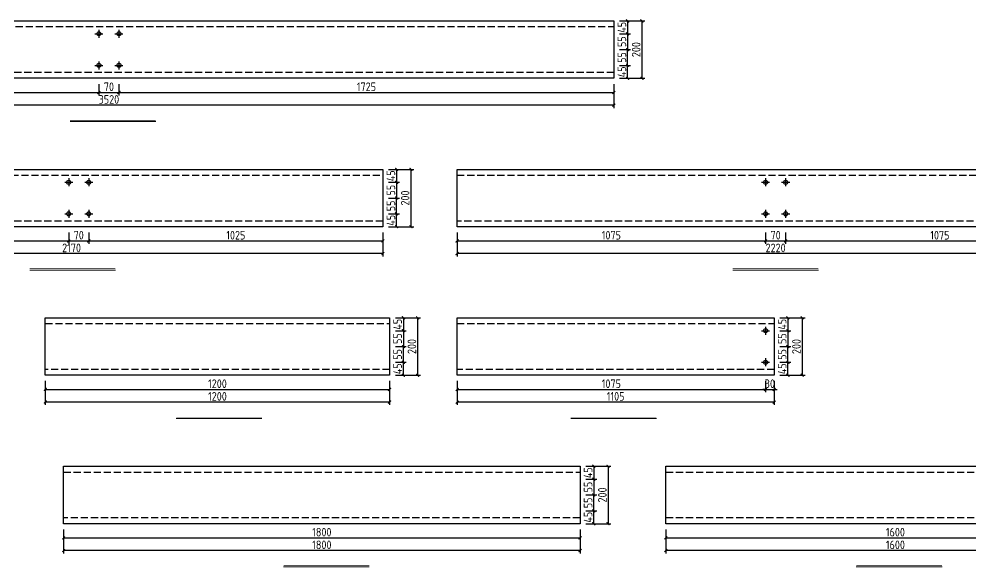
# Model space of a CAD drawing. Extents: x -196983 to 471790, y -783661 to 190401.
# Drawn here: x 56335 to 89513, y -166678 to -147588 of the extents above; entities that cross this region are included whole.
import ezdxf

# ---------------------------------------------------------------- set-up
doc = ezdxf.new("R2010")
doc.units = 0
doc.header["$LTSCALE"] = 1000
doc.header["$MEASUREMENT"] = 0
doc.linetypes.add('DASH', pattern=[0.35, 0.25, -0.1])
doc.layers.add('_TCH_MASK', color=7, linetype='Continuous')
doc.styles.get("Standard").update_dxf_attribs({"font": 'gbenor.shx', "bigfont": 'gbcbig.shx'})
doc.dimstyles.get("Standard").update_dxf_attribs({"dimscale": 100, "dimtxt": 3.5, "dimasz": 1, "dimexe": 2.5, "dimexo": 3, "dimgap": 1.5, "dimtad": 1, "dimdec": 0, "dimzin": 0, "dimdsep": 46, "dimtxsty": 'Standard', "dimblk": 'ARCHTICK', "dimcen": 0.09, "dimadec": 0, "dimazin": 0, "dimtfac": 1, "dimtdec": 0, "dimtix": 1, "dimtmove": 2, "dimatfit": 3, "dimfxl": 1, "dimtolj": 1, "dimtzin": 0, "dimarcsym": 0})

# ---------------------------------------------------------------- blocks, each defined once
blk = doc.blocks.new('_ArchTick')
at = {"color": 0, "linetype": 'ByBlock', "const_width": 0.4}
blk.add_lwpolyline([(-0.5, -0.5), (0.5, 0.5)], dxfattribs=at)
blk = doc.blocks.new('*D410')
at = {"layer": '_TCH_MASK', "color": 0, "lineweight": -2}
for p, q in [((41868, -149853), (41868, -150247)), ((59118, -149853), (59118, -150247)), ((41868, -150147), (59118, -150147))]:
    blk.add_line(p, q, dxfattribs=at)
at = {"layer": 'Defpoints', "color": 0}
for p in [(41868, -149653), (59118, -149653), (59118, -150147)]:
    blk.add_point(p, dxfattribs=at)
at = {"layer": '_TCH_MASK', "color": 0, "lineweight": -2, "xscale": 100, "yscale": 100, "zscale": 100, "rotation": 180}
blk.add_blockref('_ArchTick', (41868, -150147), dxfattribs=at)
at = {"layer": '_TCH_MASK', "color": 0, "lineweight": -2, "xscale": 100, "yscale": 100, "zscale": 100}
blk.add_blockref('_ArchTick', (59118, -150147), dxfattribs=at)
at = {"layer": '_TCH_MASK', "color": 0, "lineweight": 15, "insert": (50493, -149947), "char_height": 300, "attachment_point": 5}
blk.add_mtext('\\A1;1725', dxfattribs=at)
blk = doc.blocks.new('*D411')
at = {"layer": '_TCH_MASK', "color": 0, "lineweight": -2}
for p, q in [((59118, -149853), (59118, -150247)), ((59818, -149853), (59818, -150247)), ((59118, -150147), (59818, -150147))]:
    blk.add_line(p, q, dxfattribs=at)
at = {"layer": 'Defpoints', "color": 0}
for p in [(59118, -149653), (59818, -149653), (59818, -150147)]:
    blk.add_point(p, dxfattribs=at)
at = {"layer": '_TCH_MASK', "color": 0, "lineweight": -2, "xscale": 100, "yscale": 100, "zscale": 100, "rotation": 180}
blk.add_blockref('_ArchTick', (59118, -150147), dxfattribs=at)
at = {"layer": '_TCH_MASK', "color": 0, "lineweight": -2, "xscale": 100, "yscale": 100, "zscale": 100}
blk.add_blockref('_ArchTick', (59818, -150147), dxfattribs=at)
at = {"layer": '_TCH_MASK', "color": 0, "lineweight": 15, "insert": (59468, -149947), "char_height": 300, "attachment_point": 5}
blk.add_mtext('\\A1;70', dxfattribs=at)
blk = doc.blocks.new('*D412')
at = {"layer": '_TCH_MASK', "color": 0, "lineweight": -2}
for p, q in [((59818, -149853), (59818, -150247)), ((77068, -149853), (77068, -150247)), ((59818, -150147), (77068, -150147))]:
    blk.add_line(p, q, dxfattribs=at)
at = {"layer": 'Defpoints', "color": 0}
for p in [(59818, -149653), (77068, -149653), (77068, -150147)]:
    blk.add_point(p, dxfattribs=at)
at = {"layer": '_TCH_MASK', "color": 0, "lineweight": -2, "xscale": 100, "yscale": 100, "zscale": 100, "rotation": 180}
blk.add_blockref('_ArchTick', (59818, -150147), dxfattribs=at)
at = {"layer": '_TCH_MASK', "color": 0, "lineweight": -2, "xscale": 100, "yscale": 100, "zscale": 100}
blk.add_blockref('_ArchTick', (77068, -150147), dxfattribs=at)
at = {"layer": '_TCH_MASK', "color": 0, "lineweight": 15, "insert": (68443, -149947), "char_height": 300, "attachment_point": 5}
blk.add_mtext('\\A1;1725', dxfattribs=at)
blk = doc.blocks.new('*D413')
at = {"layer": '_TCH_MASK', "color": 0, "lineweight": -2}
for p, q in [((41868, -149853), (41868, -150689)), ((77068, -149853), (77068, -150689)), ((77068, -150589), (41868, -150589))]:
    blk.add_line(p, q, dxfattribs=at)
at = {"layer": 'Defpoints', "color": 0}
for p in [(41868, -149653), (77068, -149653), (41868, -150589)]:
    blk.add_point(p, dxfattribs=at)
at = {"layer": '_TCH_MASK', "color": 0, "lineweight": -2, "xscale": 100, "yscale": 100, "zscale": 100, "rotation": 180}
blk.add_blockref('_ArchTick', (41868, -150589), dxfattribs=at)
at = {"layer": '_TCH_MASK', "color": 0, "lineweight": -2, "xscale": 100, "yscale": 100, "zscale": 100}
blk.add_blockref('_ArchTick', (77068, -150589), dxfattribs=at)
at = {"layer": '_TCH_MASK', "color": 0, "lineweight": 15, "insert": (59468, -150389), "char_height": 300, "attachment_point": 5}
blk.add_mtext('\\A1;3520', dxfattribs=at)
blk = doc.blocks.new('*D407')
at = {"layer": '_TCH_MASK', "color": 0, "lineweight": -2}
for p, q in [((77268, -149203), (77646, -149203)), ((77546, -149653), (77546, -149203)), ((77268, -149653), (77646, -149653))]:
    blk.add_line(p, q, dxfattribs=at)
at = {"layer": 'Defpoints', "color": 0}
for p in [(77068, -149203), (77546, -149203), (77068, -149653)]:
    blk.add_point(p, dxfattribs=at)
at = {"layer": '_TCH_MASK', "color": 0, "lineweight": -2, "xscale": 100, "yscale": 100, "zscale": 100}
for p, rotation in [((77546, -149203), 90), ((77546, -149653), 270)]:
    blk.add_blockref('_ArchTick', p, dxfattribs=dict(at, rotation=rotation))
at = {"layer": '_TCH_MASK', "color": 0, "lineweight": 15, "insert": (77346, -149428), "char_height": 300, "attachment_point": 5, "rotation": 90}
blk.add_mtext('\\A1;45', dxfattribs=at)
blk = doc.blocks.new('*D414')
at = {"layer": '_TCH_MASK', "color": 0, "lineweight": -2}
for p, q in [((77268, -148653), (77646, -148653)), ((77546, -149203), (77546, -148653)), ((77268, -149203), (77646, -149203))]:
    blk.add_line(p, q, dxfattribs=at)
at = {"layer": 'Defpoints', "color": 0}
for p in [(77068, -148653), (77546, -148653), (77068, -149203)]:
    blk.add_point(p, dxfattribs=at)
at = {"layer": '_TCH_MASK', "color": 0, "lineweight": -2, "xscale": 100, "yscale": 100, "zscale": 100}
for p, rotation in [((77546, -148653), 90), ((77546, -149203), 270)]:
    blk.add_blockref('_ArchTick', p, dxfattribs=dict(at, rotation=rotation))
at = {"layer": '_TCH_MASK', "color": 0, "lineweight": 15, "insert": (77346, -148928), "char_height": 300, "attachment_point": 5, "rotation": 90}
blk.add_mtext('\\A1;55', dxfattribs=at)
blk = doc.blocks.new('*D408')
at = {"layer": '_TCH_MASK', "color": 0, "lineweight": -2}
for p, q in [((77268, -147653), (77646, -147653)), ((77546, -147653), (77546, -148103)), ((77268, -148103), (77646, -148103))]:
    blk.add_line(p, q, dxfattribs=at)
at = {"layer": 'Defpoints', "color": 0}
for p in [(77068, -147653), (77068, -148103), (77546, -148103)]:
    blk.add_point(p, dxfattribs=at)
at = {"layer": '_TCH_MASK', "color": 0, "lineweight": -2, "xscale": 100, "yscale": 100, "zscale": 100}
for p, rotation in [((77546, -147653), 90), ((77546, -148103), 270)]:
    blk.add_blockref('_ArchTick', p, dxfattribs=dict(at, rotation=rotation))
at = {"layer": '_TCH_MASK', "color": 0, "lineweight": 15, "insert": (77346, -147878), "char_height": 300, "attachment_point": 5, "rotation": 90}
blk.add_mtext('\\A1;45', dxfattribs=at)
blk = doc.blocks.new('*D409')
at = {"layer": '_TCH_MASK', "color": 0, "lineweight": -2}
for p, q in [((77268, -148103), (77646, -148103)), ((77546, -148103), (77546, -148653)), ((77268, -148653), (77646, -148653))]:
    blk.add_line(p, q, dxfattribs=at)
at = {"layer": 'Defpoints', "color": 0}
for p in [(77068, -148103), (77068, -148653), (77546, -148653)]:
    blk.add_point(p, dxfattribs=at)
at = {"layer": '_TCH_MASK', "color": 0, "lineweight": -2, "xscale": 100, "yscale": 100, "zscale": 100}
for p, rotation in [((77546, -148103), 90), ((77546, -148653), 270)]:
    blk.add_blockref('_ArchTick', p, dxfattribs=dict(at, rotation=rotation))
at = {"layer": '_TCH_MASK', "color": 0, "lineweight": 15, "insert": (77346, -148378), "char_height": 300, "attachment_point": 5, "rotation": 90}
blk.add_mtext('\\A1;55', dxfattribs=at)
blk = doc.blocks.new('*D415')
at = {"layer": '_TCH_MASK', "color": 0, "lineweight": -2}
for p, q in [((77268, -147653), (78145, -147653)), ((78045, -147653), (78045, -149653)), ((77268, -149653), (78145, -149653))]:
    blk.add_line(p, q, dxfattribs=at)
at = {"layer": 'Defpoints', "color": 0}
for p in [(77068, -147653), (77068, -149653), (78045, -149653)]:
    blk.add_point(p, dxfattribs=at)
at = {"layer": '_TCH_MASK', "color": 0, "lineweight": -2, "xscale": 100, "yscale": 100, "zscale": 100}
for p, rotation in [((78045, -147653), 90), ((78045, -149653), 270)]:
    blk.add_blockref('_ArchTick', p, dxfattribs=dict(at, rotation=rotation))
at = {"layer": '_TCH_MASK', "color": 0, "lineweight": 15, "insert": (77845, -148653), "char_height": 300, "attachment_point": 5, "rotation": 90}
blk.add_mtext('\\A1;200', dxfattribs=at)
blk = doc.blocks.new('*D449')
at = {"layer": '_TCH_MASK', "color": 0, "lineweight": -2}
for p, q in [((47316, -155025), (47316, -155420)), ((58066, -155025), (58066, -155420)), ((47316, -155320), (58066, -155320))]:
    blk.add_line(p, q, dxfattribs=at)
at = {"layer": 'Defpoints', "color": 0}
for p in [(47316, -154825), (58066, -154825), (58066, -155320)]:
    blk.add_point(p, dxfattribs=at)
at = {"layer": '_TCH_MASK', "color": 0, "lineweight": -2, "xscale": 100, "yscale": 100, "zscale": 100, "rotation": 180}
blk.add_blockref('_ArchTick', (47316, -155320), dxfattribs=at)
at = {"layer": '_TCH_MASK', "color": 0, "lineweight": -2, "xscale": 100, "yscale": 100, "zscale": 100}
blk.add_blockref('_ArchTick', (58066, -155320), dxfattribs=at)
at = {"layer": '_TCH_MASK', "color": 0, "lineweight": 15, "insert": (52691, -155120), "char_height": 300, "attachment_point": 5}
blk.add_mtext('\\A1;1075', dxfattribs=at)
blk = doc.blocks.new('*D450')
at = {"layer": '_TCH_MASK', "color": 0, "lineweight": -2}
for p, q in [((58766, -155025), (58766, -155420)), ((69016, -155025), (69016, -155420)), ((58766, -155320), (69016, -155320))]:
    blk.add_line(p, q, dxfattribs=at)
at = {"layer": 'Defpoints', "color": 0}
for p in [(58766, -154825), (69016, -154825), (69016, -155320)]:
    blk.add_point(p, dxfattribs=at)
at = {"layer": '_TCH_MASK', "color": 0, "lineweight": -2, "xscale": 100, "yscale": 100, "zscale": 100, "rotation": 180}
blk.add_blockref('_ArchTick', (58766, -155320), dxfattribs=at)
at = {"layer": '_TCH_MASK', "color": 0, "lineweight": -2, "xscale": 100, "yscale": 100, "zscale": 100}
blk.add_blockref('_ArchTick', (69016, -155320), dxfattribs=at)
at = {"layer": '_TCH_MASK', "color": 0, "lineweight": 15, "insert": (63891, -155120), "char_height": 300, "attachment_point": 5}
blk.add_mtext('\\A1;1025', dxfattribs=at)
blk = doc.blocks.new('*D451')
at = {"layer": '_TCH_MASK', "color": 0, "lineweight": -2}
for p, q in [((47316, -155025), (47316, -155862)), ((69016, -155025), (69016, -155862)), ((69016, -155762), (47316, -155762))]:
    blk.add_line(p, q, dxfattribs=at)
at = {"layer": 'Defpoints', "color": 0}
for p in [(47316, -154825), (69016, -154825), (47316, -155762)]:
    blk.add_point(p, dxfattribs=at)
at = {"layer": '_TCH_MASK', "color": 0, "lineweight": -2, "xscale": 100, "yscale": 100, "zscale": 100, "rotation": 180}
blk.add_blockref('_ArchTick', (47316, -155762), dxfattribs=at)
at = {"layer": '_TCH_MASK', "color": 0, "lineweight": -2, "xscale": 100, "yscale": 100, "zscale": 100}
blk.add_blockref('_ArchTick', (69016, -155762), dxfattribs=at)
at = {"layer": '_TCH_MASK', "color": 0, "lineweight": 15, "insert": (58166, -155562), "char_height": 300, "attachment_point": 5}
blk.add_mtext('\\A1;2170', dxfattribs=at)
blk = doc.blocks.new('*D445')
at = {"layer": '_TCH_MASK', "color": 0, "lineweight": -2}
for p, q in [((69216, -154375), (69595, -154375)), ((69495, -154825), (69495, -154375)), ((69216, -154825), (69595, -154825))]:
    blk.add_line(p, q, dxfattribs=at)
at = {"layer": 'Defpoints', "color": 0}
for p in [(69016, -154375), (69495, -154375), (69016, -154825)]:
    blk.add_point(p, dxfattribs=at)
at = {"layer": '_TCH_MASK', "color": 0, "lineweight": -2, "xscale": 100, "yscale": 100, "zscale": 100}
for p, rotation in [((69495, -154375), 90), ((69495, -154825), 270)]:
    blk.add_blockref('_ArchTick', p, dxfattribs=dict(at, rotation=rotation))
at = {"layer": '_TCH_MASK', "color": 0, "lineweight": 15, "insert": (69295, -154600), "char_height": 300, "attachment_point": 5, "rotation": 90}
blk.add_mtext('\\A1;45', dxfattribs=at)
blk = doc.blocks.new('*D452')
at = {"layer": '_TCH_MASK', "color": 0, "lineweight": -2}
for p, q in [((69216, -153825), (69595, -153825)), ((69495, -154375), (69495, -153825)), ((69216, -154375), (69595, -154375))]:
    blk.add_line(p, q, dxfattribs=at)
at = {"layer": 'Defpoints', "color": 0}
for p in [(69016, -153825), (69495, -153825), (69016, -154375)]:
    blk.add_point(p, dxfattribs=at)
at = {"layer": '_TCH_MASK', "color": 0, "lineweight": -2, "xscale": 100, "yscale": 100, "zscale": 100}
for p, rotation in [((69495, -153825), 90), ((69495, -154375), 270)]:
    blk.add_blockref('_ArchTick', p, dxfattribs=dict(at, rotation=rotation))
at = {"layer": '_TCH_MASK', "color": 0, "lineweight": 15, "insert": (69295, -154100), "char_height": 300, "attachment_point": 5, "rotation": 90}
blk.add_mtext('\\A1;55', dxfattribs=at)
blk = doc.blocks.new('*D446')
at = {"layer": '_TCH_MASK', "color": 0, "lineweight": -2}
for p, q in [((69216, -152825), (69595, -152825)), ((69495, -152825), (69495, -153275)), ((69216, -153275), (69595, -153275))]:
    blk.add_line(p, q, dxfattribs=at)
at = {"layer": 'Defpoints', "color": 0}
for p in [(69016, -152825), (69016, -153275), (69495, -153275)]:
    blk.add_point(p, dxfattribs=at)
at = {"layer": '_TCH_MASK', "color": 0, "lineweight": -2, "xscale": 100, "yscale": 100, "zscale": 100}
for p, rotation in [((69495, -152825), 90), ((69495, -153275), 270)]:
    blk.add_blockref('_ArchTick', p, dxfattribs=dict(at, rotation=rotation))
at = {"layer": '_TCH_MASK', "color": 0, "lineweight": 15, "insert": (69295, -153050), "char_height": 300, "attachment_point": 5, "rotation": 90}
blk.add_mtext('\\A1;45', dxfattribs=at)
blk = doc.blocks.new('*D447')
at = {"layer": '_TCH_MASK', "color": 0, "lineweight": -2}
for p, q in [((69216, -153275), (69595, -153275)), ((69495, -153275), (69495, -153825)), ((69216, -153825), (69595, -153825))]:
    blk.add_line(p, q, dxfattribs=at)
at = {"layer": 'Defpoints', "color": 0}
for p in [(69016, -153275), (69016, -153825), (69495, -153825)]:
    blk.add_point(p, dxfattribs=at)
at = {"layer": '_TCH_MASK', "color": 0, "lineweight": -2, "xscale": 100, "yscale": 100, "zscale": 100}
for p, rotation in [((69495, -153275), 90), ((69495, -153825), 270)]:
    blk.add_blockref('_ArchTick', p, dxfattribs=dict(at, rotation=rotation))
at = {"layer": '_TCH_MASK', "color": 0, "lineweight": 15, "insert": (69295, -153550), "char_height": 300, "attachment_point": 5, "rotation": 90}
blk.add_mtext('\\A1;55', dxfattribs=at)
blk = doc.blocks.new('*D453')
at = {"layer": '_TCH_MASK', "color": 0, "lineweight": -2}
for p, q in [((69216, -152825), (70093, -152825)), ((69993, -152825), (69993, -154825)), ((69216, -154825), (70093, -154825))]:
    blk.add_line(p, q, dxfattribs=at)
at = {"layer": 'Defpoints', "color": 0}
for p in [(69016, -152825), (69016, -154825), (69993, -154825)]:
    blk.add_point(p, dxfattribs=at)
at = {"layer": '_TCH_MASK', "color": 0, "lineweight": -2, "xscale": 100, "yscale": 100, "zscale": 100}
for p, rotation in [((69993, -152825), 90), ((69993, -154825), 270)]:
    blk.add_blockref('_ArchTick', p, dxfattribs=dict(at, rotation=rotation))
at = {"layer": '_TCH_MASK', "color": 0, "lineweight": 15, "insert": (69793, -153825), "char_height": 300, "attachment_point": 5, "rotation": 90}
blk.add_mtext('\\A1;200', dxfattribs=at)
blk = doc.blocks.new('*D448')
at = {"layer": '_TCH_MASK', "color": 0, "lineweight": -2}
for p, q in [((58066, -155025), (58066, -155420)), ((58766, -155025), (58766, -155420)), ((58066, -155320), (58766, -155320))]:
    blk.add_line(p, q, dxfattribs=at)
at = {"layer": 'Defpoints', "color": 0}
for p in [(58066, -154825), (58766, -154825), (58766, -155320)]:
    blk.add_point(p, dxfattribs=at)
at = {"layer": '_TCH_MASK', "color": 0, "lineweight": -2, "xscale": 100, "yscale": 100, "zscale": 100, "rotation": 180}
blk.add_blockref('_ArchTick', (58066, -155320), dxfattribs=at)
at = {"layer": '_TCH_MASK', "color": 0, "lineweight": -2, "xscale": 100, "yscale": 100, "zscale": 100}
blk.add_blockref('_ArchTick', (58766, -155320), dxfattribs=at)
at = {"layer": '_TCH_MASK', "color": 0, "lineweight": 15, "insert": (58416, -155120), "char_height": 300, "attachment_point": 5}
blk.add_mtext('\\A1;70', dxfattribs=at)
blk = doc.blocks.new('*D458')
at = {"layer": '_TCH_MASK', "color": 0, "lineweight": -2}
for p, q in [((71604, -155025), (71604, -155420)), ((82354, -155025), (82354, -155420)), ((71604, -155320), (82354, -155320))]:
    blk.add_line(p, q, dxfattribs=at)
at = {"layer": 'Defpoints', "color": 0}
for p in [(71604, -154825), (82354, -154825), (82354, -155320)]:
    blk.add_point(p, dxfattribs=at)
at = {"layer": '_TCH_MASK', "color": 0, "lineweight": -2, "xscale": 100, "yscale": 100, "zscale": 100, "rotation": 180}
blk.add_blockref('_ArchTick', (71604, -155320), dxfattribs=at)
at = {"layer": '_TCH_MASK', "color": 0, "lineweight": -2, "xscale": 100, "yscale": 100, "zscale": 100}
blk.add_blockref('_ArchTick', (82354, -155320), dxfattribs=at)
at = {"layer": '_TCH_MASK', "color": 0, "lineweight": 15, "insert": (76979, -155120), "char_height": 300, "attachment_point": 5}
blk.add_mtext('\\A1;1075', dxfattribs=at)
blk = doc.blocks.new('*D459')
at = {"layer": '_TCH_MASK', "color": 0, "lineweight": -2}
for p, q in [((83054, -155025), (83054, -155420)), ((93804, -155025), (93804, -155420)), ((83054, -155320), (93804, -155320))]:
    blk.add_line(p, q, dxfattribs=at)
at = {"layer": 'Defpoints', "color": 0}
for p in [(83054, -154825), (93804, -154825), (93804, -155320)]:
    blk.add_point(p, dxfattribs=at)
at = {"layer": '_TCH_MASK', "color": 0, "lineweight": -2, "xscale": 100, "yscale": 100, "zscale": 100, "rotation": 180}
blk.add_blockref('_ArchTick', (83054, -155320), dxfattribs=at)
at = {"layer": '_TCH_MASK', "color": 0, "lineweight": -2, "xscale": 100, "yscale": 100, "zscale": 100}
blk.add_blockref('_ArchTick', (93804, -155320), dxfattribs=at)
at = {"layer": '_TCH_MASK', "color": 0, "lineweight": 15, "insert": (88429, -155120), "char_height": 300, "attachment_point": 5}
blk.add_mtext('\\A1;1075', dxfattribs=at)
blk = doc.blocks.new('*D460')
at = {"layer": '_TCH_MASK', "color": 0, "lineweight": -2}
for p, q in [((71604, -155025), (71604, -155862)), ((93804, -155025), (93804, -155862)), ((93804, -155762), (71604, -155762))]:
    blk.add_line(p, q, dxfattribs=at)
at = {"layer": 'Defpoints', "color": 0}
for p in [(71604, -154825), (93804, -154825), (71604, -155762)]:
    blk.add_point(p, dxfattribs=at)
at = {"layer": '_TCH_MASK', "color": 0, "lineweight": -2, "xscale": 100, "yscale": 100, "zscale": 100, "rotation": 180}
blk.add_blockref('_ArchTick', (71604, -155762), dxfattribs=at)
at = {"layer": '_TCH_MASK', "color": 0, "lineweight": -2, "xscale": 100, "yscale": 100, "zscale": 100}
blk.add_blockref('_ArchTick', (93804, -155762), dxfattribs=at)
at = {"layer": '_TCH_MASK', "color": 0, "lineweight": 15, "insert": (82704, -155562), "char_height": 300, "attachment_point": 5}
blk.add_mtext('\\A1;2220', dxfattribs=at)
blk = doc.blocks.new('*D457')
at = {"layer": '_TCH_MASK', "color": 0, "lineweight": -2}
for p, q in [((82354, -155025), (82354, -155420)), ((83054, -155025), (83054, -155420)), ((82354, -155320), (83054, -155320))]:
    blk.add_line(p, q, dxfattribs=at)
at = {"layer": 'Defpoints', "color": 0}
for p in [(82354, -154825), (83054, -154825), (83054, -155320)]:
    blk.add_point(p, dxfattribs=at)
at = {"layer": '_TCH_MASK', "color": 0, "lineweight": -2, "xscale": 100, "yscale": 100, "zscale": 100, "rotation": 180}
blk.add_blockref('_ArchTick', (82354, -155320), dxfattribs=at)
at = {"layer": '_TCH_MASK', "color": 0, "lineweight": -2, "xscale": 100, "yscale": 100, "zscale": 100}
blk.add_blockref('_ArchTick', (83054, -155320), dxfattribs=at)
at = {"layer": '_TCH_MASK', "color": 0, "lineweight": 15, "insert": (82704, -155120), "char_height": 300, "attachment_point": 5}
blk.add_mtext('\\A1;70', dxfattribs=at)
blk = doc.blocks.new('*D467')
at = {"layer": '_TCH_MASK', "color": 0, "lineweight": -2}
for p, q in [((71604, -160198), (71604, -160593)), ((82354, -160198), (82354, -160593)), ((71604, -160493), (82354, -160493))]:
    blk.add_line(p, q, dxfattribs=at)
at = {"layer": 'Defpoints', "color": 0}
for p in [(71604, -159998), (82354, -159998), (82354, -160493)]:
    blk.add_point(p, dxfattribs=at)
at = {"layer": '_TCH_MASK', "color": 0, "lineweight": -2, "xscale": 100, "yscale": 100, "zscale": 100, "rotation": 180}
blk.add_blockref('_ArchTick', (71604, -160493), dxfattribs=at)
at = {"layer": '_TCH_MASK', "color": 0, "lineweight": -2, "xscale": 100, "yscale": 100, "zscale": 100}
blk.add_blockref('_ArchTick', (82354, -160493), dxfattribs=at)
at = {"layer": '_TCH_MASK', "color": 0, "lineweight": 15, "insert": (76979, -160293), "char_height": 300, "attachment_point": 5}
blk.add_mtext('\\A1;1075', dxfattribs=at)
blk = doc.blocks.new('*D468')
at = {"layer": '_TCH_MASK', "color": 0, "lineweight": -2}
for p, q in [((71604, -160198), (71604, -161034)), ((82654, -160198), (82654, -161034)), ((82654, -160934), (71604, -160934))]:
    blk.add_line(p, q, dxfattribs=at)
at = {"layer": 'Defpoints', "color": 0}
for p in [(71604, -159998), (82654, -159998), (71604, -160934)]:
    blk.add_point(p, dxfattribs=at)
at = {"layer": '_TCH_MASK', "color": 0, "lineweight": -2, "xscale": 100, "yscale": 100, "zscale": 100, "rotation": 180}
blk.add_blockref('_ArchTick', (71604, -160934), dxfattribs=at)
at = {"layer": '_TCH_MASK', "color": 0, "lineweight": -2, "xscale": 100, "yscale": 100, "zscale": 100}
blk.add_blockref('_ArchTick', (82654, -160934), dxfattribs=at)
at = {"layer": '_TCH_MASK', "color": 0, "lineweight": 15, "insert": (77129, -160734), "char_height": 300, "attachment_point": 5}
blk.add_mtext('\\A1;1105', dxfattribs=at)
blk = doc.blocks.new('*D463')
at = {"layer": '_TCH_MASK', "color": 0, "lineweight": -2}
for p, q in [((82854, -159548), (83233, -159548)), ((83133, -159998), (83133, -159548)), ((82854, -159998), (83233, -159998))]:
    blk.add_line(p, q, dxfattribs=at)
at = {"layer": 'Defpoints', "color": 0}
for p in [(82654, -159548), (83133, -159548), (82654, -159998)]:
    blk.add_point(p, dxfattribs=at)
at = {"layer": '_TCH_MASK', "color": 0, "lineweight": -2, "xscale": 100, "yscale": 100, "zscale": 100}
for p, rotation in [((83133, -159548), 90), ((83133, -159998), 270)]:
    blk.add_blockref('_ArchTick', p, dxfattribs=dict(at, rotation=rotation))
at = {"layer": '_TCH_MASK', "color": 0, "lineweight": 15, "insert": (82933, -159773), "char_height": 300, "attachment_point": 5, "rotation": 90}
blk.add_mtext('\\A1;45', dxfattribs=at)
blk = doc.blocks.new('*D469')
at = {"layer": '_TCH_MASK', "color": 0, "lineweight": -2}
for p, q in [((82854, -158998), (83233, -158998)), ((83133, -159548), (83133, -158998)), ((82854, -159548), (83233, -159548))]:
    blk.add_line(p, q, dxfattribs=at)
at = {"layer": 'Defpoints', "color": 0}
for p in [(82654, -158998), (83133, -158998), (82654, -159548)]:
    blk.add_point(p, dxfattribs=at)
at = {"layer": '_TCH_MASK', "color": 0, "lineweight": -2, "xscale": 100, "yscale": 100, "zscale": 100}
for p, rotation in [((83133, -158998), 90), ((83133, -159548), 270)]:
    blk.add_blockref('_ArchTick', p, dxfattribs=dict(at, rotation=rotation))
at = {"layer": '_TCH_MASK', "color": 0, "lineweight": 15, "insert": (82933, -159273), "char_height": 300, "attachment_point": 5, "rotation": 90}
blk.add_mtext('\\A1;55', dxfattribs=at)
blk = doc.blocks.new('*D464')
at = {"layer": '_TCH_MASK', "color": 0, "lineweight": -2}
for p, q in [((82854, -157998), (83233, -157998)), ((83133, -157998), (83133, -158448)), ((82854, -158448), (83233, -158448))]:
    blk.add_line(p, q, dxfattribs=at)
at = {"layer": 'Defpoints', "color": 0}
for p in [(82654, -157998), (82654, -158448), (83133, -158448)]:
    blk.add_point(p, dxfattribs=at)
at = {"layer": '_TCH_MASK', "color": 0, "lineweight": -2, "xscale": 100, "yscale": 100, "zscale": 100}
for p, rotation in [((83133, -157998), 90), ((83133, -158448), 270)]:
    blk.add_blockref('_ArchTick', p, dxfattribs=dict(at, rotation=rotation))
at = {"layer": '_TCH_MASK', "color": 0, "lineweight": 15, "insert": (82933, -158223), "char_height": 300, "attachment_point": 5, "rotation": 90}
blk.add_mtext('\\A1;45', dxfattribs=at)
blk = doc.blocks.new('*D465')
at = {"layer": '_TCH_MASK', "color": 0, "lineweight": -2}
for p, q in [((82854, -158448), (83233, -158448)), ((83133, -158448), (83133, -158998)), ((82854, -158998), (83233, -158998))]:
    blk.add_line(p, q, dxfattribs=at)
at = {"layer": 'Defpoints', "color": 0}
for p in [(82654, -158448), (82654, -158998), (83133, -158998)]:
    blk.add_point(p, dxfattribs=at)
at = {"layer": '_TCH_MASK', "color": 0, "lineweight": -2, "xscale": 100, "yscale": 100, "zscale": 100}
for p, rotation in [((83133, -158448), 90), ((83133, -158998), 270)]:
    blk.add_blockref('_ArchTick', p, dxfattribs=dict(at, rotation=rotation))
at = {"layer": '_TCH_MASK', "color": 0, "lineweight": 15, "insert": (82933, -158723), "char_height": 300, "attachment_point": 5, "rotation": 90}
blk.add_mtext('\\A1;55', dxfattribs=at)
blk = doc.blocks.new('*D470')
at = {"layer": '_TCH_MASK', "color": 0, "lineweight": -2}
for p, q in [((82854, -157998), (83731, -157998)), ((83631, -157998), (83631, -159998)), ((82854, -159998), (83731, -159998))]:
    blk.add_line(p, q, dxfattribs=at)
at = {"layer": 'Defpoints', "color": 0}
for p in [(82654, -157998), (82654, -159998), (83631, -159998)]:
    blk.add_point(p, dxfattribs=at)
at = {"layer": '_TCH_MASK', "color": 0, "lineweight": -2, "xscale": 100, "yscale": 100, "zscale": 100}
for p, rotation in [((83631, -157998), 90), ((83631, -159998), 270)]:
    blk.add_blockref('_ArchTick', p, dxfattribs=dict(at, rotation=rotation))
at = {"layer": '_TCH_MASK', "color": 0, "lineweight": 15, "insert": (83431, -158998), "char_height": 300, "attachment_point": 5, "rotation": 90}
blk.add_mtext('\\A1;200', dxfattribs=at)
blk = doc.blocks.new('*D466')
at = {"layer": '_TCH_MASK', "color": 0, "lineweight": -2}
for p, q in [((82354, -160198), (82354, -160593)), ((82654, -160198), (82654, -160593)), ((82354, -160493), (82254, -160493)), ((82354, -160493), (82654, -160493)), ((82654, -160493), (82754, -160493))]:
    blk.add_line(p, q, dxfattribs=at)
at = {"layer": 'Defpoints', "color": 0}
for p in [(82354, -159998), (82654, -159998), (82654, -160493)]:
    blk.add_point(p, dxfattribs=at)
at = {"layer": '_TCH_MASK', "color": 0, "lineweight": -2, "xscale": 100, "yscale": 100, "zscale": 100}
blk.add_blockref('_ArchTick', (82354, -160493), dxfattribs=at)
at = {"layer": '_TCH_MASK', "color": 0, "lineweight": -2, "xscale": 100, "yscale": 100, "zscale": 100, "rotation": 180}
blk.add_blockref('_ArchTick', (82654, -160493), dxfattribs=at)
at = {"layer": '_TCH_MASK', "color": 0, "lineweight": 15, "insert": (82504, -160293), "char_height": 300, "attachment_point": 5}
blk.add_mtext('\\A1;30', dxfattribs=at)
blk = doc.blocks.new('*D475')
at = {"layer": '_TCH_MASK', "color": 0, "lineweight": -2}
for p, q in [((57251, -160198), (57251, -160593)), ((69251, -160198), (69251, -160593)), ((57251, -160493), (69251, -160493))]:
    blk.add_line(p, q, dxfattribs=at)
at = {"layer": 'Defpoints', "color": 0}
for p in [(57251, -159998), (69251, -159998), (69251, -160493)]:
    blk.add_point(p, dxfattribs=at)
at = {"layer": '_TCH_MASK', "color": 0, "lineweight": -2, "xscale": 100, "yscale": 100, "zscale": 100, "rotation": 180}
blk.add_blockref('_ArchTick', (57251, -160493), dxfattribs=at)
at = {"layer": '_TCH_MASK', "color": 0, "lineweight": -2, "xscale": 100, "yscale": 100, "zscale": 100}
blk.add_blockref('_ArchTick', (69251, -160493), dxfattribs=at)
at = {"layer": '_TCH_MASK', "color": 0, "lineweight": 15, "insert": (63251, -160293), "char_height": 300, "attachment_point": 5}
blk.add_mtext('\\A1;1200', dxfattribs=at)
blk = doc.blocks.new('*D476')
at = {"layer": '_TCH_MASK', "color": 0, "lineweight": -2}
for p, q in [((57251, -160198), (57251, -161034)), ((69251, -160198), (69251, -161034)), ((69251, -160934), (57251, -160934))]:
    blk.add_line(p, q, dxfattribs=at)
at = {"layer": 'Defpoints', "color": 0}
for p in [(57251, -159998), (69251, -159998), (57251, -160934)]:
    blk.add_point(p, dxfattribs=at)
at = {"layer": '_TCH_MASK', "color": 0, "lineweight": -2, "xscale": 100, "yscale": 100, "zscale": 100, "rotation": 180}
blk.add_blockref('_ArchTick', (57251, -160934), dxfattribs=at)
at = {"layer": '_TCH_MASK', "color": 0, "lineweight": -2, "xscale": 100, "yscale": 100, "zscale": 100}
blk.add_blockref('_ArchTick', (69251, -160934), dxfattribs=at)
at = {"layer": '_TCH_MASK', "color": 0, "lineweight": 15, "insert": (63251, -160734), "char_height": 300, "attachment_point": 5}
blk.add_mtext('\\A1;1200', dxfattribs=at)
blk = doc.blocks.new('*D472')
at = {"layer": '_TCH_MASK', "color": 0, "lineweight": -2}
for p, q in [((69451, -159548), (69830, -159548)), ((69730, -159998), (69730, -159548)), ((69451, -159998), (69830, -159998))]:
    blk.add_line(p, q, dxfattribs=at)
at = {"layer": 'Defpoints', "color": 0}
for p in [(69251, -159548), (69730, -159548), (69251, -159998)]:
    blk.add_point(p, dxfattribs=at)
at = {"layer": '_TCH_MASK', "color": 0, "lineweight": -2, "xscale": 100, "yscale": 100, "zscale": 100}
for p, rotation in [((69730, -159548), 90), ((69730, -159998), 270)]:
    blk.add_blockref('_ArchTick', p, dxfattribs=dict(at, rotation=rotation))
at = {"layer": '_TCH_MASK', "color": 0, "lineweight": 15, "insert": (69530, -159773), "char_height": 300, "attachment_point": 5, "rotation": 90}
blk.add_mtext('\\A1;45', dxfattribs=at)
blk = doc.blocks.new('*D477')
at = {"layer": '_TCH_MASK', "color": 0, "lineweight": -2}
for p, q in [((69451, -158998), (69830, -158998)), ((69730, -159548), (69730, -158998)), ((69451, -159548), (69830, -159548))]:
    blk.add_line(p, q, dxfattribs=at)
at = {"layer": 'Defpoints', "color": 0}
for p in [(69251, -158998), (69730, -158998), (69251, -159548)]:
    blk.add_point(p, dxfattribs=at)
at = {"layer": '_TCH_MASK', "color": 0, "lineweight": -2, "xscale": 100, "yscale": 100, "zscale": 100}
for p, rotation in [((69730, -158998), 90), ((69730, -159548), 270)]:
    blk.add_blockref('_ArchTick', p, dxfattribs=dict(at, rotation=rotation))
at = {"layer": '_TCH_MASK', "color": 0, "lineweight": 15, "insert": (69530, -159273), "char_height": 300, "attachment_point": 5, "rotation": 90}
blk.add_mtext('\\A1;55', dxfattribs=at)
blk = doc.blocks.new('*D473')
at = {"layer": '_TCH_MASK', "color": 0, "lineweight": -2}
for p, q in [((69451, -157998), (69830, -157998)), ((69730, -157998), (69730, -158448)), ((69451, -158448), (69830, -158448))]:
    blk.add_line(p, q, dxfattribs=at)
at = {"layer": 'Defpoints', "color": 0}
for p in [(69251, -157998), (69251, -158448), (69730, -158448)]:
    blk.add_point(p, dxfattribs=at)
at = {"layer": '_TCH_MASK', "color": 0, "lineweight": -2, "xscale": 100, "yscale": 100, "zscale": 100}
for p, rotation in [((69730, -157998), 90), ((69730, -158448), 270)]:
    blk.add_blockref('_ArchTick', p, dxfattribs=dict(at, rotation=rotation))
at = {"layer": '_TCH_MASK', "color": 0, "lineweight": 15, "insert": (69530, -158223), "char_height": 300, "attachment_point": 5, "rotation": 90}
blk.add_mtext('\\A1;45', dxfattribs=at)
blk = doc.blocks.new('*D474')
at = {"layer": '_TCH_MASK', "color": 0, "lineweight": -2}
for p, q in [((69451, -158448), (69830, -158448)), ((69730, -158448), (69730, -158998)), ((69451, -158998), (69830, -158998))]:
    blk.add_line(p, q, dxfattribs=at)
at = {"layer": 'Defpoints', "color": 0}
for p in [(69251, -158448), (69251, -158998), (69730, -158998)]:
    blk.add_point(p, dxfattribs=at)
at = {"layer": '_TCH_MASK', "color": 0, "lineweight": -2, "xscale": 100, "yscale": 100, "zscale": 100}
for p, rotation in [((69730, -158448), 90), ((69730, -158998), 270)]:
    blk.add_blockref('_ArchTick', p, dxfattribs=dict(at, rotation=rotation))
at = {"layer": '_TCH_MASK', "color": 0, "lineweight": 15, "insert": (69530, -158723), "char_height": 300, "attachment_point": 5, "rotation": 90}
blk.add_mtext('\\A1;55', dxfattribs=at)
blk = doc.blocks.new('*D478')
at = {"layer": '_TCH_MASK', "color": 0, "lineweight": -2}
for p, q in [((69451, -157998), (70328, -157998)), ((70228, -157998), (70228, -159998)), ((69451, -159998), (70328, -159998))]:
    blk.add_line(p, q, dxfattribs=at)
at = {"layer": 'Defpoints', "color": 0}
for p in [(69251, -157998), (69251, -159998), (70228, -159998)]:
    blk.add_point(p, dxfattribs=at)
at = {"layer": '_TCH_MASK', "color": 0, "lineweight": -2, "xscale": 100, "yscale": 100, "zscale": 100}
for p, rotation in [((70228, -157998), 90), ((70228, -159998), 270)]:
    blk.add_blockref('_ArchTick', p, dxfattribs=dict(at, rotation=rotation))
at = {"layer": '_TCH_MASK', "color": 0, "lineweight": 15, "insert": (70028, -158998), "char_height": 300, "attachment_point": 5, "rotation": 90}
blk.add_mtext('\\A1;200', dxfattribs=at)
blk = doc.blocks.new('*D500')
at = {"layer": '_TCH_MASK', "color": 0, "lineweight": -2}
for p, q in [((57889, -165370), (57889, -165765)), ((75889, -165370), (75889, -165765)), ((57889, -165665), (75889, -165665))]:
    blk.add_line(p, q, dxfattribs=at)
at = {"layer": 'Defpoints', "color": 0}
for p in [(57889, -165170), (75889, -165170), (75889, -165665)]:
    blk.add_point(p, dxfattribs=at)
at = {"layer": '_TCH_MASK', "color": 0, "lineweight": -2, "xscale": 100, "yscale": 100, "zscale": 100, "rotation": 180}
blk.add_blockref('_ArchTick', (57889, -165665), dxfattribs=at)
at = {"layer": '_TCH_MASK', "color": 0, "lineweight": -2, "xscale": 100, "yscale": 100, "zscale": 100}
blk.add_blockref('_ArchTick', (75889, -165665), dxfattribs=at)
at = {"layer": '_TCH_MASK', "color": 0, "lineweight": 15, "insert": (66889, -165465), "char_height": 300, "attachment_point": 5}
blk.add_mtext('\\A1;1800', dxfattribs=at)
blk = doc.blocks.new('*D501')
at = {"layer": '_TCH_MASK', "color": 0, "lineweight": -2}
for p, q in [((57889, -165370), (57889, -166207)), ((75889, -165370), (75889, -166207)), ((75889, -166107), (57889, -166107))]:
    blk.add_line(p, q, dxfattribs=at)
at = {"layer": 'Defpoints', "color": 0}
for p in [(57889, -165170), (75889, -165170), (57889, -166107)]:
    blk.add_point(p, dxfattribs=at)
at = {"layer": '_TCH_MASK', "color": 0, "lineweight": -2, "xscale": 100, "yscale": 100, "zscale": 100, "rotation": 180}
blk.add_blockref('_ArchTick', (57889, -166107), dxfattribs=at)
at = {"layer": '_TCH_MASK', "color": 0, "lineweight": -2, "xscale": 100, "yscale": 100, "zscale": 100}
blk.add_blockref('_ArchTick', (75889, -166107), dxfattribs=at)
at = {"layer": '_TCH_MASK', "color": 0, "lineweight": 15, "insert": (66889, -165907), "char_height": 300, "attachment_point": 5}
blk.add_mtext('\\A1;1800', dxfattribs=at)
blk = doc.blocks.new('*D497')
at = {"layer": '_TCH_MASK', "color": 0, "lineweight": -2}
for p, q in [((76089, -164720), (76468, -164720)), ((76368, -165170), (76368, -164720)), ((76089, -165170), (76468, -165170))]:
    blk.add_line(p, q, dxfattribs=at)
at = {"layer": 'Defpoints', "color": 0}
for p in [(75889, -164720), (76368, -164720), (75889, -165170)]:
    blk.add_point(p, dxfattribs=at)
at = {"layer": '_TCH_MASK', "color": 0, "lineweight": -2, "xscale": 100, "yscale": 100, "zscale": 100}
for p, rotation in [((76368, -164720), 90), ((76368, -165170), 270)]:
    blk.add_blockref('_ArchTick', p, dxfattribs=dict(at, rotation=rotation))
at = {"layer": '_TCH_MASK', "color": 0, "lineweight": 15, "insert": (76168, -164945), "char_height": 300, "attachment_point": 5, "rotation": 90}
blk.add_mtext('\\A1;45', dxfattribs=at)
blk = doc.blocks.new('*D502')
at = {"layer": '_TCH_MASK', "color": 0, "lineweight": -2}
for p, q in [((76089, -164170), (76468, -164170)), ((76368, -164720), (76368, -164170)), ((76089, -164720), (76468, -164720))]:
    blk.add_line(p, q, dxfattribs=at)
at = {"layer": 'Defpoints', "color": 0}
for p in [(75889, -164170), (76368, -164170), (75889, -164720)]:
    blk.add_point(p, dxfattribs=at)
at = {"layer": '_TCH_MASK', "color": 0, "lineweight": -2, "xscale": 100, "yscale": 100, "zscale": 100}
for p, rotation in [((76368, -164170), 90), ((76368, -164720), 270)]:
    blk.add_blockref('_ArchTick', p, dxfattribs=dict(at, rotation=rotation))
at = {"layer": '_TCH_MASK', "color": 0, "lineweight": 15, "insert": (76168, -164445), "char_height": 300, "attachment_point": 5, "rotation": 90}
blk.add_mtext('\\A1;55', dxfattribs=at)
blk = doc.blocks.new('*D498')
at = {"layer": '_TCH_MASK', "color": 0, "lineweight": -2}
for p, q in [((76089, -163170), (76468, -163170)), ((76368, -163170), (76368, -163620)), ((76089, -163620), (76468, -163620))]:
    blk.add_line(p, q, dxfattribs=at)
at = {"layer": 'Defpoints', "color": 0}
for p in [(75889, -163170), (75889, -163620), (76368, -163620)]:
    blk.add_point(p, dxfattribs=at)
at = {"layer": '_TCH_MASK', "color": 0, "lineweight": -2, "xscale": 100, "yscale": 100, "zscale": 100}
for p, rotation in [((76368, -163170), 90), ((76368, -163620), 270)]:
    blk.add_blockref('_ArchTick', p, dxfattribs=dict(at, rotation=rotation))
at = {"layer": '_TCH_MASK', "color": 0, "lineweight": 15, "insert": (76168, -163395), "char_height": 300, "attachment_point": 5, "rotation": 90}
blk.add_mtext('\\A1;45', dxfattribs=at)
blk = doc.blocks.new('*D499')
at = {"layer": '_TCH_MASK', "color": 0, "lineweight": -2}
for p, q in [((76089, -163620), (76468, -163620)), ((76368, -163620), (76368, -164170)), ((76089, -164170), (76468, -164170))]:
    blk.add_line(p, q, dxfattribs=at)
at = {"layer": 'Defpoints', "color": 0}
for p in [(75889, -163620), (75889, -164170), (76368, -164170)]:
    blk.add_point(p, dxfattribs=at)
at = {"layer": '_TCH_MASK', "color": 0, "lineweight": -2, "xscale": 100, "yscale": 100, "zscale": 100}
for p, rotation in [((76368, -163620), 90), ((76368, -164170), 270)]:
    blk.add_blockref('_ArchTick', p, dxfattribs=dict(at, rotation=rotation))
at = {"layer": '_TCH_MASK', "color": 0, "lineweight": 15, "insert": (76168, -163895), "char_height": 300, "attachment_point": 5, "rotation": 90}
blk.add_mtext('\\A1;55', dxfattribs=at)
blk = doc.blocks.new('*D503')
at = {"layer": '_TCH_MASK', "color": 0, "lineweight": -2}
for p, q in [((76089, -163170), (76966, -163170)), ((76866, -163170), (76866, -165170)), ((76089, -165170), (76966, -165170))]:
    blk.add_line(p, q, dxfattribs=at)
at = {"layer": 'Defpoints', "color": 0}
for p in [(75889, -163170), (75889, -165170), (76866, -165170)]:
    blk.add_point(p, dxfattribs=at)
at = {"layer": '_TCH_MASK', "color": 0, "lineweight": -2, "xscale": 100, "yscale": 100, "zscale": 100}
for p, rotation in [((76866, -163170), 90), ((76866, -165170), 270)]:
    blk.add_blockref('_ArchTick', p, dxfattribs=dict(at, rotation=rotation))
at = {"layer": '_TCH_MASK', "color": 0, "lineweight": 15, "insert": (76666, -164170), "char_height": 300, "attachment_point": 5, "rotation": 90}
blk.add_mtext('\\A1;200', dxfattribs=at)
blk = doc.blocks.new('*D509')
at = {"layer": '_TCH_MASK', "color": 0, "lineweight": -2}
for p, q in [((78880, -165370), (78880, -165765)), ((94880, -165370), (94880, -165765)), ((78880, -165665), (94880, -165665))]:
    blk.add_line(p, q, dxfattribs=at)
at = {"layer": 'Defpoints', "color": 0}
for p in [(78880, -165170), (94880, -165170), (94880, -165665)]:
    blk.add_point(p, dxfattribs=at)
at = {"layer": '_TCH_MASK', "color": 0, "lineweight": -2, "xscale": 100, "yscale": 100, "zscale": 100, "rotation": 180}
blk.add_blockref('_ArchTick', (78880, -165665), dxfattribs=at)
at = {"layer": '_TCH_MASK', "color": 0, "lineweight": -2, "xscale": 100, "yscale": 100, "zscale": 100}
blk.add_blockref('_ArchTick', (94880, -165665), dxfattribs=at)
at = {"layer": '_TCH_MASK', "color": 0, "lineweight": 15, "insert": (86880, -165465), "char_height": 300, "attachment_point": 5}
blk.add_mtext('\\A1;1600', dxfattribs=at)
blk = doc.blocks.new('*D510')
at = {"layer": '_TCH_MASK', "color": 0, "lineweight": -2}
for p, q in [((78880, -165370), (78880, -166207)), ((94880, -165370), (94880, -166207)), ((94880, -166107), (78880, -166107))]:
    blk.add_line(p, q, dxfattribs=at)
at = {"layer": 'Defpoints', "color": 0}
for p in [(78880, -165170), (94880, -165170), (78880, -166107)]:
    blk.add_point(p, dxfattribs=at)
at = {"layer": '_TCH_MASK', "color": 0, "lineweight": -2, "xscale": 100, "yscale": 100, "zscale": 100, "rotation": 180}
blk.add_blockref('_ArchTick', (78880, -166107), dxfattribs=at)
at = {"layer": '_TCH_MASK', "color": 0, "lineweight": -2, "xscale": 100, "yscale": 100, "zscale": 100}
blk.add_blockref('_ArchTick', (94880, -166107), dxfattribs=at)
at = {"layer": '_TCH_MASK', "color": 0, "lineweight": 15, "insert": (86880, -165907), "char_height": 300, "attachment_point": 5}
blk.add_mtext('\\A1;1600', dxfattribs=at)

msp = doc.modelspace()

# ---------------------------------------------------------------- linework, layer by layer
at = {"color": 0}
for p, q in [((41867.8, -147652.6), (77067.8, -147652.6)), ((77067.8, -147652.6), (77067.8, -149652.6)), ((77067.8, -149652.6), (41867.8, -149652.6)), ((47316, -152825.2), (69016, -152825.2)), ((69016, -152825.2), (69016, -154825.2)), ((69016, -152825.2), (69016, -154825.2)), ((71604.4, -152825.2), (93804.4, -152825.2)), ((71604.4, -154825.2), (71604.4, -152825.2)), ((69016, -154825.2), (47316, -154825.2)), ((93804.4, -154825.2), (71604.4, -154825.2)), ((57251, -157997.8), (69251, -157997.8)), ((57251, -159997.8), (57251, -157997.8)), ((69251, -157997.8), (69251, -159997.8)), ((69251, -157997.8), (69251, -159997.8)), ((71604.4, -157997.8), (82654.4, -157997.8)), ((71604.4, -159997.8), (71604.4, -157997.8)), ((82654.4, -157997.8), (82654.4, -159997.8)), ((82654.4, -157997.8), (82654.4, -159997.8)), ((69251, -159997.8), (57251, -159997.8)), ((82654.4, -159997.8), (71604.4, -159997.8)), ((57888.9, -163170.4), (75888.9, -163170.4)), ((57888.9, -165170.4), (57888.9, -163170.4)), ((75888.9, -163170.4), (75888.9, -165170.4)), ((75888.9, -163170.4), (75888.9, -165170.4)), ((78880.1, -163170.4), (94880.1, -163170.4)), ((78880.1, -165170.4), (78880.1, -163170.4)), ((75888.9, -165170.4), (57888.9, -165170.4)), ((94880.1, -165170.4), (78880.1, -165170.4))]:
    msp.add_line(p, q, dxfattribs=at)
at = {"color": 0, "linetype": 'DASH'}
for p, q in [((41867.8, -147852.6), (77067.8, -147852.6)), ((77067.8, -149452.6), (41867.8, -149452.6)), ((47316, -153025.2), (69016, -153025.2)), ((71604.4, -153025.2), (93804.4, -153025.2)), ((69016, -154625.2), (47316, -154625.2)), ((93804.4, -154625.2), (71604.4, -154625.2)), ((57251, -158197.8), (69251, -158197.8)), ((71604.4, -158197.8), (82654.4, -158197.8)), ((69251, -159797.8), (57251, -159797.8)), ((82654.4, -159797.8), (71604.4, -159797.8)), ((57888.9, -163370.4), (75888.9, -163370.4)), ((78880.1, -163370.4), (94880.1, -163370.4)), ((75888.9, -164970.4), (57888.9, -164970.4)), ((94880.1, -164970.4), (78880.1, -164970.4))]:
    msp.add_line(p, q, dxfattribs=at)
at = {"color": 1}
for p, q in [((59117.8, -147962.6), (59117.8, -148242.6)), ((59817.8, -147962.6), (59817.8, -148242.6)), ((58977.8, -148102.6), (59257.8, -148102.6)), ((59677.8, -148102.6), (59957.8, -148102.6)), ((58977.8, -149202.6), (59257.8, -149202.6)), ((59117.8, -149062.6), (59117.8, -149342.6)), ((59677.8, -149202.6), (59957.8, -149202.6)), ((59817.8, -149062.6), (59817.8, -149342.6)), ((57926, -153275.2), (58206, -153275.2)), ((58066, -153135.2), (58066, -153415.2)), ((58626, -153275.2), (58906, -153275.2)), ((58766, -153135.2), (58766, -153415.2)), ((82214.4, -153275.2), (82494.4, -153275.2)), ((82354.4, -153135.2), (82354.4, -153415.2)), ((82914.4, -153275.2), (83194.4, -153275.2)), ((83054.4, -153135.2), (83054.4, -153415.2)), ((58066, -154235.2), (58066, -154515.2)), ((58766, -154235.2), (58766, -154515.2)), ((82354.4, -154235.2), (82354.4, -154515.2)), ((83054.4, -154235.2), (83054.4, -154515.2)), ((57926, -154375.2), (58206, -154375.2)), ((58626, -154375.2), (58906, -154375.2)), ((82214.4, -154375.2), (82494.4, -154375.2)), ((82914.4, -154375.2), (83194.4, -154375.2)), ((82214.4, -158447.8), (82494.4, -158447.8)), ((82354.4, -158307.8), (82354.4, -158587.8)), ((82214.4, -159547.8), (82494.4, -159547.8)), ((82354.4, -159407.8), (82354.4, -159687.8))]:
    msp.add_line(p, q, dxfattribs=at)
for centre in [(59117.8, -148102.6), (59817.8, -148102.6), (59117.8, -149202.6), (59817.8, -149202.6), (58066, -153275.2), (58766, -153275.2), (82354.4, -153275.2), (83054.4, -153275.2), (58066, -154375.2), (58766, -154375.2), (82354.4, -154375.2), (83054.4, -154375.2), (82354.4, -158447.8), (82354.4, -159547.8)]:
    msp.add_circle(centre, 70, dxfattribs=at)
at = {"layer": '_TCH_MASK', "lineweight": 15}
for p, q in [((61099.5, -151160), (58112.2, -151160)), ((59693.6, -156332.6), (56706.4, -156332.6)), ((84196, -156332.6), (81208.8, -156332.6)), ((64801.3, -161505.2), (61814.1, -161505.2)), ((78549.2, -161505.2), (75562, -161505.2)), ((68544.1, -166677.8), (65556.9, -166677.8)), ((88504.2, -166677.8), (85517, -166677.8))]:
    msp.add_line(p, q, dxfattribs=at)
at = {"layer": '_TCH_MASK', "lineweight": 15, "const_width": 20}
for points in [[(58112.2, -151114.7), (61099.5, -151114.7)], [(56706.4, -156287.3), (59693.6, -156287.3)], [(81208.8, -156287.3), (84196, -156287.3)], [(61814.1, -161459.9), (64801.3, -161459.9)], [(75562, -161459.9), (78549.2, -161459.9)], [(65556.9, -166632.4), (68544.1, -166632.4)], [(85517, -166632.4), (88504.2, -166632.4)]]:
    msp.add_lwpolyline(points, dxfattribs=at)

# ---------------------------------------------------------------- dimensions: what is measured, and where the dimension line sits
at = {"layer": '_TCH_MASK', "lineweight": 15}
for base, p1, p2, angle, picture, middle in [((77546.5, -148102.6), (77067.8, -147652.6), (77067.8, -148102.6), 270, '*D408', (77346.5, -147877.6)), ((78044.6, -149652.6), (77067.8, -147652.6), (77067.8, -149652.6), 90, '*D415', (77844.6, -148652.6)), ((77546.5, -148652.6), (77067.8, -148102.6), (77067.8, -148652.6), 270, '*D409', (77346.5, -148377.6)), ((77546.5, -148652.6), (77067.8, -149202.6), (77067.8, -148652.6), 90, '*D414', (77346.5, -148927.6)), ((77546.5, -149202.6), (77067.8, -149652.6), (77067.8, -149202.6), 90, '*D407', (77346.5, -149427.6)), ((69494.7, -153275.2), (69016, -152825.2), (69016, -153275.2), 270, '*D446', (69294.7, -153050.2)), ((69992.8, -154825.2), (69016, -152825.2), (69016, -154825.2), 90, '*D453', (69792.8, -153825.2)), ((69494.7, -153825.2), (69016, -153275.2), (69016, -153825.2), 270, '*D447', (69294.7, -153550.2)), ((69494.7, -153825.2), (69016, -154375.2), (69016, -153825.2), 90, '*D452', (69294.7, -154100.2)), ((69494.7, -154375.2), (69016, -154825.2), (69016, -154375.2), 90, '*D445', (69294.7, -154600.2)), ((69729.7, -158447.8), (69251, -157997.8), (69251, -158447.8), 270, '*D473', (69529.7, -158222.8)), ((70227.8, -159997.8), (69251, -157997.8), (69251, -159997.8), 90, '*D478', (70027.8, -158997.8)), ((83133, -158447.8), (82654.4, -157997.8), (82654.4, -158447.8), 270, '*D464', (82933, -158222.8)), ((83631.1, -159997.8), (82654.4, -157997.8), (82654.4, -159997.8), 90, '*D470', (83431.1, -158997.8)), ((69729.7, -158997.8), (69251, -158447.8), (69251, -158997.8), 270, '*D474', (69529.7, -158722.8)), ((83133, -158997.8), (82654.4, -158447.8), (82654.4, -158997.8), 270, '*D465', (82933, -158722.8)), ((69729.7, -158997.8), (69251, -159547.8), (69251, -158997.8), 90, '*D477', (69529.7, -159272.8)), ((83133, -158997.8), (82654.4, -159547.8), (82654.4, -158997.8), 90, '*D469', (82933, -159272.8)), ((69729.7, -159547.8), (69251, -159997.8), (69251, -159547.8), 90, '*D472', (69529.7, -159772.8)), ((83133, -159547.8), (82654.4, -159997.8), (82654.4, -159547.8), 90, '*D463', (82933, -159772.8)), ((76367.6, -163620.4), (75888.9, -163170.4), (75888.9, -163620.4), 270, '*D498', (76167.6, -163395.4)), ((76865.7, -165170.4), (75888.9, -163170.4), (75888.9, -165170.4), 90, '*D503', (76665.7, -164170.4)), ((76367.6, -164170.4), (75888.9, -163620.4), (75888.9, -164170.4), 270, '*D499', (76167.6, -163895.4)), ((76367.6, -164170.4), (75888.9, -164720.4), (75888.9, -164170.4), 90, '*D502', (76167.6, -164445.4)), ((76367.6, -164720.4), (75888.9, -165170.4), (75888.9, -164720.4), 90, '*D497', (76167.6, -164945.4))]:
    dim = msp.add_linear_dim(base=base, p1=p1, p2=p2, angle=angle, dimstyle='Standard', override={"dimtxt": 3, "dimexe": 1, "dimexo": 2, "dimgap": 0.5, "dimlfac": 0.1}, dxfattribs=at)
    dim.commit()
    dim.dimension.update_dxf_attribs({"geometry": picture, "text_midpoint": middle})
for base, p1, p2, picture, middle in [((59117.8, -150147.4), (41867.8, -149652.6), (59117.8, -149652.6), '*D410', (50492.8, -149947.4)), ((41867.8, -150589.2), (77067.8, -149652.6), (41867.8, -149652.6), '*D413', (59467.8, -150389.2)), ((59817.8, -150147.4), (59117.8, -149652.6), (59817.8, -149652.6), '*D411', (59467.8, -149947.4)), ((77067.8, -150147.4), (59817.8, -149652.6), (77067.8, -149652.6), '*D412', (68442.8, -149947.4)), ((58066, -155320), (47316, -154825.2), (58066, -154825.2), '*D449', (52691, -155120)), ((47316, -155761.8), (69016, -154825.2), (47316, -154825.2), '*D451', (58166, -155561.8)), ((58766, -155320), (58066, -154825.2), (58766, -154825.2), '*D448', (58416, -155120)), ((69016, -155320), (58766, -154825.2), (69016, -154825.2), '*D450', (63891, -155120)), ((82354.4, -155320), (71604.4, -154825.2), (82354.4, -154825.2), '*D458', (76979.4, -155120)), ((71604.4, -155761.8), (93804.4, -154825.2), (71604.4, -154825.2), '*D460', (82704.4, -155561.8)), ((83054.4, -155320), (82354.4, -154825.2), (83054.4, -154825.2), '*D457', (82704.4, -155120)), ((93804.4, -155320), (83054.4, -154825.2), (93804.4, -154825.2), '*D459', (88429.4, -155120)), ((69251, -160492.6), (57251, -159997.8), (69251, -159997.8), '*D475', (63251, -160292.6)), ((57251, -160934.4), (69251, -159997.8), (57251, -159997.8), '*D476', (63251, -160734.4)), ((82354.4, -160492.6), (71604.4, -159997.8), (82354.4, -159997.8), '*D467', (76979.4, -160292.6)), ((71604.4, -160934.4), (82654.4, -159997.8), (71604.4, -159997.8), '*D468', (77129.4, -160734.4)), ((82654.4, -160492.6), (82354.4, -159997.8), (82654.4, -159997.8), '*D466', (82504.4, -160292.6)), ((75888.9, -165665.1), (57888.9, -165170.4), (75888.9, -165170.4), '*D500', (66888.9, -165465.1)), ((57888.9, -166107), (75888.9, -165170.4), (57888.9, -165170.4), '*D501', (66888.9, -165907)), ((94880.1, -165665.1), (78880.1, -165170.4), (94880.1, -165170.4), '*D509', (86880.1, -165465.1)), ((78880.1, -166107), (94880.1, -165170.4), (78880.1, -165170.4), '*D510', (86880.1, -165907))]:
    dim = msp.add_linear_dim(base=base, p1=p1, p2=p2, dimstyle='Standard', override={"dimtxt": 3, "dimexe": 1, "dimexo": 2, "dimgap": 0.5, "dimlfac": 0.1}, dxfattribs=at)
    dim.commit()
    dim.dimension.update_dxf_attribs({"geometry": picture, "text_midpoint": middle})

doc.saveas('drawing.dxf')
